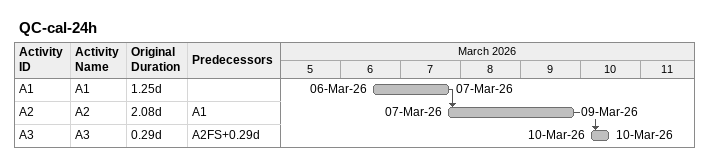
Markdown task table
QC-cal-24h

| ID | Task | Original duration | Start | Finish | Predecessors |
|---|---|---|---|---|---|
| A1 | A1 | 1.25d | 2026-03-06 | 2026-03-07 |  |
| A2 | A2 | 2.08d | 2026-03-07 | 2026-03-09 | A1 |
| A3 | A3 | 0.29d | 2026-03-10 | 2026-03-10 | A2FS+0.29d |
